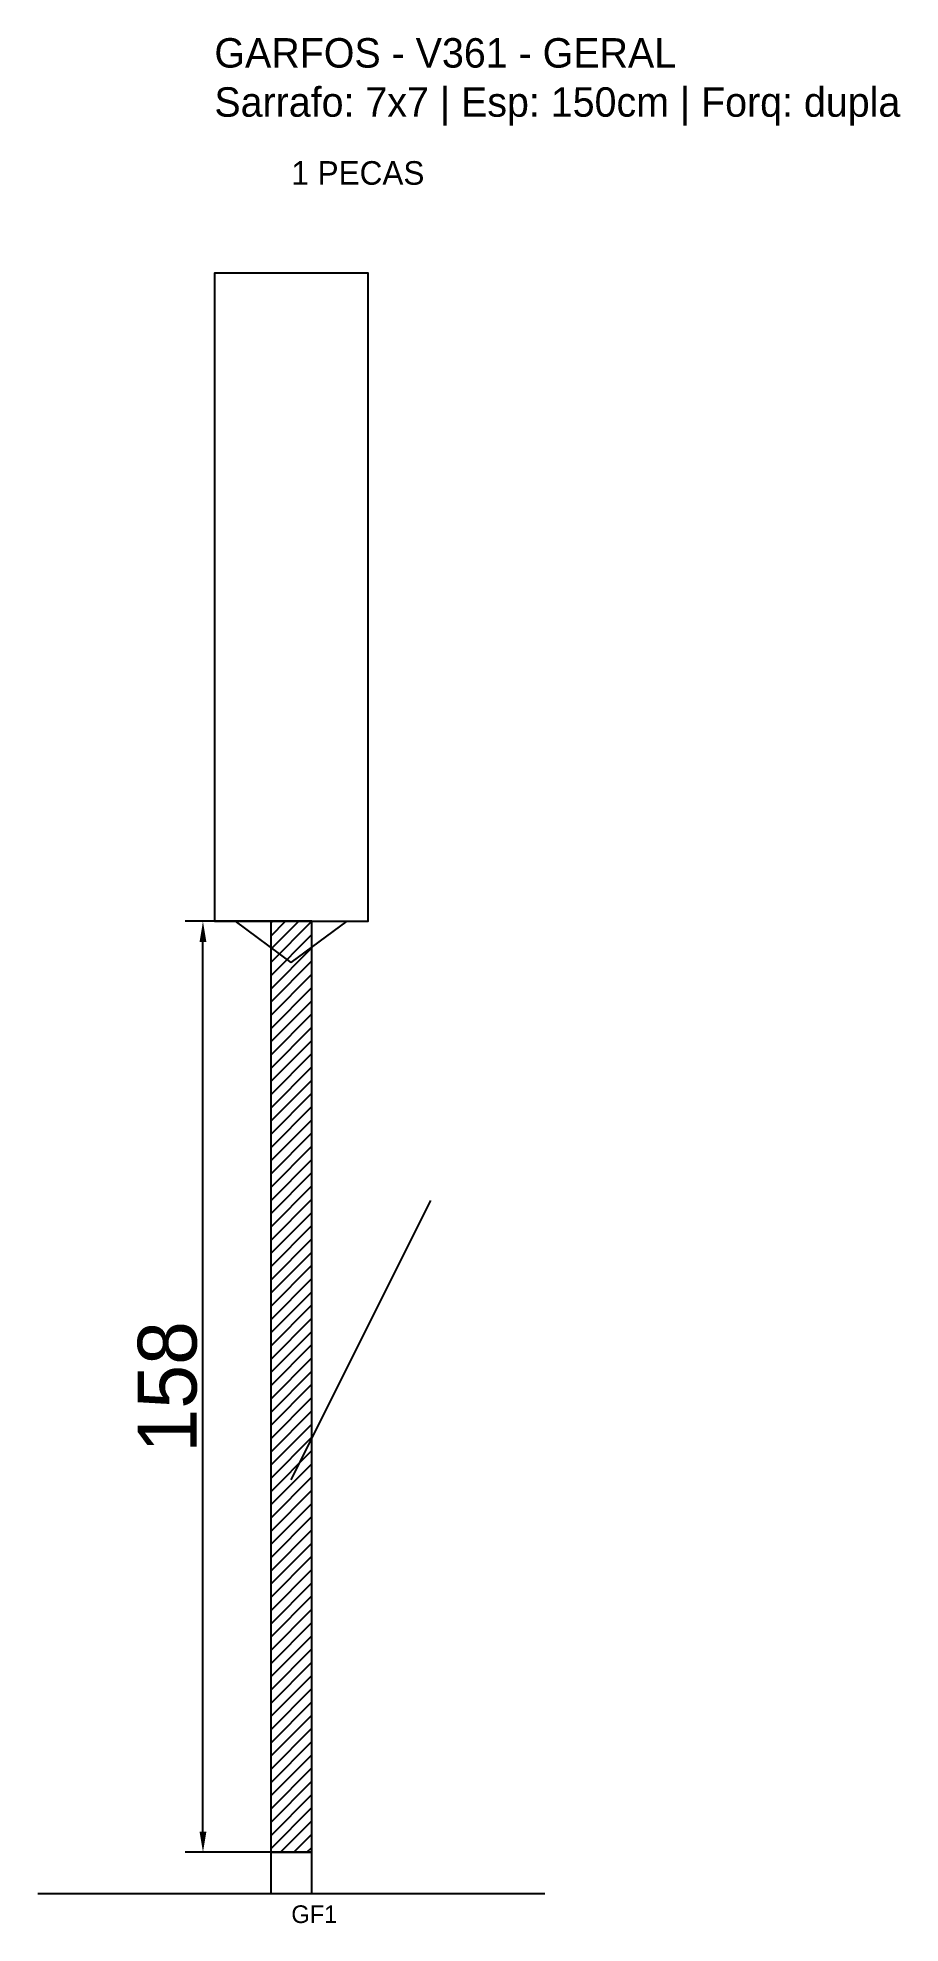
# Model space of a CAD drawing. Header units: metres. Extents: x -30 to 116, y -12 to 308.
import ezdxf

# ---------------------------------------------------------------- set-up
doc = ezdxf.new("R2010")
doc.units = ezdxf.units.M
for name, color, linetype in [('BARRA_ANCORAGEM', 1, 'Continuous'), ('COTA', 241, 'Continuous'), ('GARFOS OK', 3, 'Continuous'), ('NOME DA VIGA', 6, 'Continuous'), ('SARR_7x7', 40, 'Continuous'), ('VIGAS', 3, 'Continuous')]:
    doc.layers.add(name, color=color, linetype=linetype)
doc.dimstyles.new('EZ DXF', dxfattribs={"dimtxt": 10, "dimasz": 3.5, "dimexe": 3, "dimexo": 1.5, "dimgap": 1, "dimtad": 1, "dimdec": 1, "dimdsep": 46, "dimcen": 2.5, "dimazin": 3, "dimtfac": 1, "dimtmove": 0, "dimatfit": 3})

msp = doc.modelspace()

# ---------------------------------------------------------------- hatches: boundary and pattern name
at = {"layer": 'COTA'}
h = msp.add_hatch(dxfattribs=at)
h.set_pattern_fill('ANSI31', scale=0.5)
h.paths.add_polyline_path([(9.56, 0), (16.56, 0), (16.56, 158), (9.56, 158)])

# ---------------------------------------------------------------- linework, layer by layer
at = {"layer": 'BARRA_ANCORAGEM'}
msp.add_line((13.06, 63.2), (36.76, 110.6), dxfattribs=at)
at = {"layer": 'GARFOS OK'}
for p, q in [((13.06, 151), (3.56, 158)), ((3.56, 158), (22.56, 158)), ((13.06, 151), (22.56, 158))]:
    msp.add_line(p, q, dxfattribs=at)
at = {"layer": 'GARFOS OK', "linetype": 'CONTINUOUS'}
msp.add_line((-30, -7), (56.12, -7), dxfattribs=at)
at = {"layer": 'GARFOS OK'}
msp.add_lwpolyline([(9.56, 0), (16.56, 0), (16.56, 158), (9.56, 158), (9.56, 0)], dxfattribs=at)
at = {"layer": 'SARR_7x7'}
msp.add_lwpolyline([(9.56, -7), (16.56, -7), (16.56, 0), (9.56, 0), (9.56, -7)], dxfattribs=at)
at = {"layer": 'VIGAS'}
msp.add_lwpolyline([(0, 158), (26.12, 158), (26.12, 268), (0, 268), (0, 158)], dxfattribs=at)

# ---------------------------------------------------------------- texts
at = {"layer": 'NOME DA VIGA'}
for s, height, p in [('1 PECAS', 4, (13.06, 283)), ('GF1', 3, (13.06, -12))]:
    msp.add_text(s, height=height, dxfattribs=at).set_placement(p)
at = {"layer": 'NOME DA VIGA', "insert": (0, 293), "char_height": 5, "attachment_point": 7}
msp.add_mtext('GARFOS - V361 - GERAL\\PSarrafo: 7x7 | Esp: 150cm | Forq: dupla', dxfattribs=at)

# ---------------------------------------------------------------- dimensions: what is measured, and where the dimension line sits
at = {"layer": 'COTA'}
msp.add_linear_dim(base=(-1.94, 0), p1=(13.06, 0), p2=(13.06, 158), angle=90, dimstyle='EZ DXF', dxfattribs=at).render()

doc.saveas('drawing.dxf')
